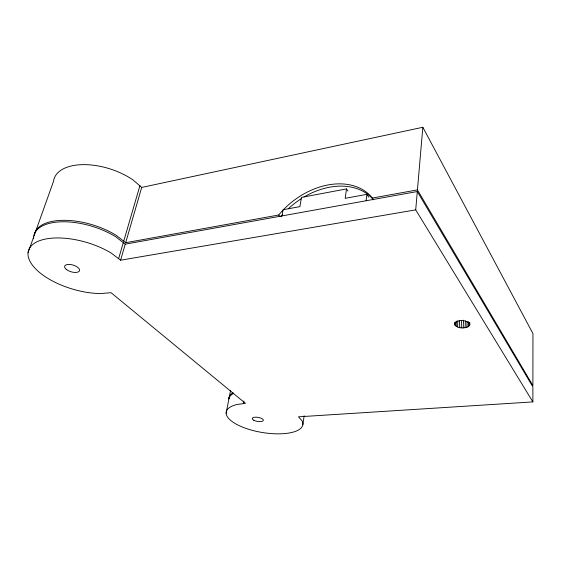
<?xml version="1.0" encoding="UTF-8"?>
<svg xmlns="http://www.w3.org/2000/svg" width="561" height="561" viewBox="0 0 561 561"><rect width="100%" height="100%" fill="white"/><g stroke="black" fill="none" stroke-linecap="round" stroke-linejoin="round"><path stroke-width="0.84" d="M532.873 401.907L415.715 209.87L120.601 260.199L111.197 253.074A53.33 24.375 16.4 0 0 44.6 239.238A53.33 24.375 16.4 0 0 36.388 269.631A53.33 24.375 16.4 0 0 100.251 293.571L111.064 292.695L245.487 403.373L237.163 404.439A38.842 14.228 9.4 0 0 253.635 430.694A38.842 14.228 9.4 0 0 302.099 420.883L298.459 416.823L532.873 401.907L532.894 386.943L417.293 191.532L125.25 244.161L116.001 236.945A52.741 24.901 16.7 0 0 62.138 221.784A52.741 24.901 16.7 0 0 33.59 238.467M468.225 326.733L469.718 325.057L469.704 324.104C466.598 319.686 457.741 319.048 454.48 323.515L454.522 324.468C457.411 328.62 463.954 328.613 468.225 326.733L468.449 321.565M469.206 325.955L469.361 322.505M469.718 325.057L469.83 322.463M466.822 327.351L467.096 321.327M463.19 327.919L463.554 320.184M465.104 327.75L465.427 320.871M461.198 327.841L461.535 320.969M459.27 327.519L459.62 320.654M456.107 326.257L456.373 321.102M457.538 326.979L457.846 320.969M454.522 324.468L454.613 322.743M455.076 325.401L455.259 321.965M415.715 209.87L417.293 191.532M417.433 189.884L422.84 127.27L141.695 187.43L132.999 179.913A50.665 26.64 18 0 0 82.846 164.639A50.665 26.64 18 0 0 53.533 181.259L34.165 235.564A52.692 24.95 16.8 0 1 63.975 220.319A52.692 24.95 16.8 0 1 116.436 235.494L125.671 242.717L278.698 215.01A64.957 46.703 -38.2 0 1 372.343 198.054L417.433 189.884L532.894 385.596L532.95 333.585L422.84 127.27M366.102 200.754L366.894 194.344L345.19 198.328L346.495 188.903L301.474 197.402L299.897 206.644L283.081 209.737L281.945 215.922M302.828 424.754L304.146 415.708M243.404 403.52L243.874 401.01M226.125 413.226L228.671 400.182A38.52 14.614 9.4 0 1 233.558 393.394M230.543 390.561L228.895 399.004A38.492 14.649 9.4 0 1 232.997 392.665M120.601 260.199L125.25 244.161M125.671 242.717L141.695 187.43M118.673 258.495L123.357 242.436M123.778 240.992L139.92 185.628M28.05 252.723L33.66 236.98M278.698 215.01L280.023 216.623M346.495 188.903L347.981 191.056M366.894 194.344L368.829 197.241M372.343 198.054L373.5 199.793M280.977 216.539A64.739 46.682 -38.2 0 1 282.562 214.688M288.27 208.804A64.739 46.682 -38.2 0 1 301.278 198.678M304.069 196.96A64.739 46.682 -38.2 0 1 373.36 199.723M253.768 420.259A5.652 2.062 9.5 0 0 263.151 420.757A5.652 2.062 9.5 0 0 256.447 417.181A5.652 2.062 9.5 0 0 253.768 420.259M66.296 269.399A7.756 3.506 16.5 0 0 79.115 271.342A7.756 3.506 16.5 0 0 70.868 264.575A7.756 3.506 16.5 0 0 66.296 269.399"/></g></svg>
